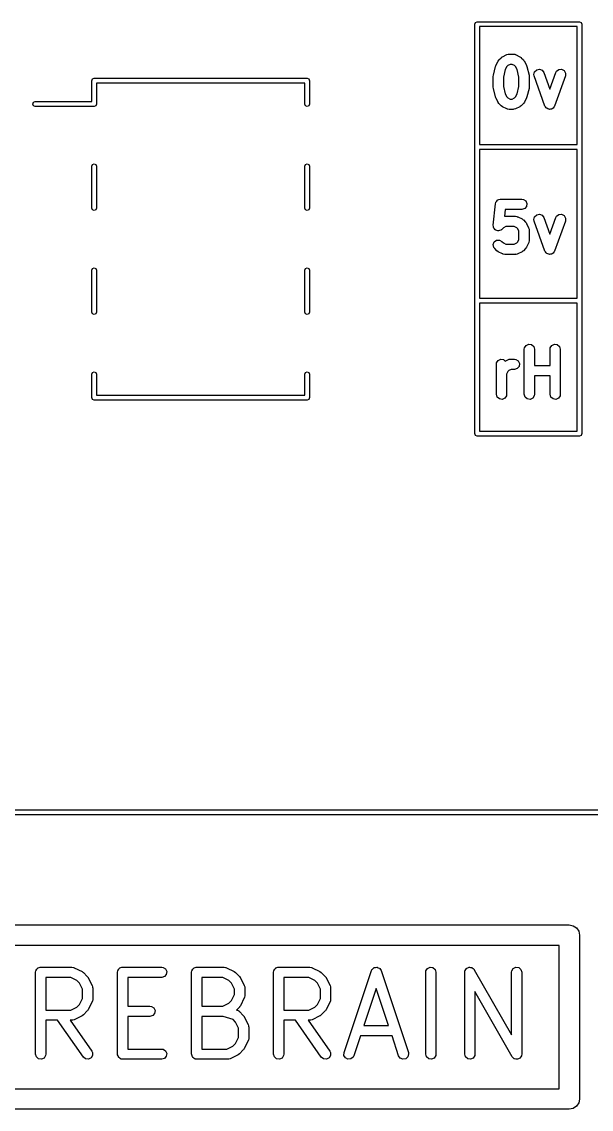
# Model space of a CAD drawing. Extents: x -3.77 to 3.77, y 0.07 to 7.77.
# Drawn here: x -0.172 to 0.375, y 6.722 to 7.768 of the extents above; entities that cross this region are included whole.
import ezdxf

# ---------------------------------------------------------------- set-up
doc = ezdxf.new("R2010")
doc.units = 0
doc.header["$MEASUREMENT"] = 0
doc.layers.add('BLACK', color=7, linetype='CONTINUOUS')

msp = doc.modelspace()

# ---------------------------------------------------------------- linework, layer by layer
at = {"layer": 'BLACK', "linetype": 'CONTINUOUS'}
for p, q in [((0.263386, 7.76575), (0.264078, 7.76742)), ((0.263386, 7.37205), (0.263386, 7.76575)), ((0.264078, 7.76742), (0.265748, 7.76811)), ((0.265748, 7.76811), (0.364173, 7.76811)), ((0.26811, 7.76339), (0.26811, 7.65)), ((0.361811, 7.76339), (0.26811, 7.76339)), ((0.361811, 7.65), (0.361811, 7.76339)), ((0.364173, 7.76811), (0.365844, 7.76742)), ((0.365844, 7.76742), (0.366535, 7.76575)), ((0.366535, 7.76575), (0.366535, 7.37205)), ((0.28375, 7.72601), (0.285812, 7.73014)), ((0.285812, 7.73014), (0.286618, 7.7313)), ((0.286618, 7.7313), (0.286692, 7.73134)), ((0.286692, 7.73134), (0.286734, 7.73142)), ((0.286734, 7.73142), (0.288796, 7.73348)), ((0.288796, 7.73348), (0.289928, 7.73432)), ((0.289928, 7.73432), (0.290012, 7.73434)), ((0.290012, 7.73434), (0.290075, 7.7344)), ((0.290075, 7.7344), (0.2942, 7.73646)), ((0.2942, 7.73646), (0.29554, 7.73691)), ((0.29554, 7.73691), (0.295978, 7.73686)), ((0.295978, 7.73686), (0.2964, 7.73698)), ((0.2964, 7.73698), (0.300525, 7.73698)), ((0.300525, 7.73698), (0.301923, 7.73678)), ((0.301923, 7.73678), (0.302292, 7.73654)), ((0.302292, 7.73654), (0.302726, 7.73646)), ((0.302726, 7.73646), (0.30685, 7.7344)), ((0.30685, 7.7344), (0.30801, 7.7336)), ((0.30801, 7.7336), (0.308054, 7.73352)), ((0.308054, 7.73352), (0.308129, 7.73348)), ((0.308129, 7.73348), (0.310191, 7.73142)), ((0.310191, 7.73142), (0.311036, 7.73029)), ((0.311036, 7.73029), (0.311055, 7.7302)), ((0.311055, 7.7302), (0.311113, 7.73014)), ((0.311113, 7.73014), (0.313176, 7.72601)), ((0.281315, 7.71676), (0.283377, 7.72501)), ((0.283377, 7.72501), (0.283718, 7.72584)), ((0.283718, 7.72584), (0.28375, 7.72601)), ((0.292795, 7.7221), (0.29101, 7.71496)), ((0.294258, 7.72502), (0.292795, 7.7221)), ((0.295191, 7.72596), (0.294258, 7.72502)), ((0.297562, 7.72714), (0.295191, 7.72596)), ((0.299363, 7.72714), (0.297562, 7.72714)), ((0.301734, 7.72596), (0.299363, 7.72714)), ((0.302667, 7.72502), (0.301734, 7.72596)), ((0.304131, 7.7221), (0.302667, 7.72502)), ((0.305915, 7.71496), (0.304131, 7.7221)), ((0.313176, 7.72601), (0.313458, 7.72516)), ((0.313458, 7.72516), (0.313548, 7.72501)), ((0.313548, 7.72501), (0.31561, 7.71676)), ((0.320358, 7.71736), (0.320991, 7.72005)), ((0.320637, 7.71597), (0.320358, 7.71736)), ((0.320991, 7.72005), (0.32298, 7.72198)), ((0.32298, 7.72198), (0.325696, 7.72253)), ((0.325696, 7.72253), (0.328278, 7.72152)), ((0.328278, 7.72152), (0.329906, 7.71928)), ((0.329906, 7.71928), (0.335583, 7.70339)), ((0.335583, 7.70339), (0.34126, 7.71928)), ((0.34126, 7.71928), (0.341921, 7.72053)), ((0.341921, 7.72053), (0.344119, 7.72222)), ((0.344119, 7.72222), (0.34688, 7.72245)), ((0.34688, 7.72245), (0.349329, 7.72115)), ((0.349329, 7.72115), (0.350689, 7.71874)), ((0.350689, 7.71874), (0.350529, 7.71597)), ((-0.104724, 7.71142), (-0.104033, 7.71309)), ((-0.104724, 7.69134), (-0.104724, 7.71142)), ((-0.104033, 7.71309), (-0.102362, 7.71378)), ((-0.102362, 7.71378), (0.102362, 7.71378)), ((0.1, 7.70906), (-0.1, 7.70906)), ((-0.1, 7.70906), (-0.1, 7.68898)), ((0.1, 7.68898), (0.1, 7.70906)), ((0.102362, 7.71378), (0.104033, 7.71309)), ((0.104033, 7.71309), (0.104724, 7.71142)), ((0.104724, 7.71142), (0.104724, 7.68898)), ((0.281168, 7.71556), (0.281321, 7.71662)), ((0.281168, 7.70525), (0.281168, 7.71556)), ((0.281321, 7.71662), (0.281315, 7.71676)), ((0.29101, 7.71496), (0.29101, 7.70586)), ((0.305915, 7.70586), (0.305915, 7.71496)), ((0.31561, 7.71676), (0.315718, 7.7157)), ((0.315718, 7.7157), (0.315757, 7.71556)), ((0.315757, 7.71556), (0.315757, 7.70525)), ((0.330948, 7.6871), (0.320637, 7.71597)), ((0.350529, 7.71597), (0.340218, 7.6871)), ((0.281208, 7.70512), (0.281168, 7.70525)), ((0.281315, 7.70406), (0.281208, 7.70512)), ((0.283377, 7.69581), (0.281315, 7.70406)), ((0.29101, 7.70586), (0.292795, 7.69872)), ((0.292795, 7.69872), (0.294258, 7.69579)), ((0.302667, 7.69579), (0.304131, 7.69872)), ((0.304131, 7.69872), (0.305915, 7.70586)), ((0.31561, 7.70406), (0.313548, 7.69581)), ((0.315757, 7.70525), (0.315605, 7.7042)), ((0.315605, 7.7042), (0.31561, 7.70406)), ((-0.161417, 7.68898), (-0.160725, 7.69065)), ((-0.160725, 7.68731), (-0.161417, 7.68898)), ((-0.160725, 7.69065), (-0.159055, 7.69134)), ((-0.159055, 7.68661), (-0.160725, 7.68731)), ((-0.159055, 7.69134), (-0.104724, 7.69134)), ((-0.102362, 7.68661), (-0.159055, 7.68661)), ((-0.100692, 7.68731), (-0.102362, 7.68661)), ((-0.1, 7.68898), (-0.100692, 7.68731)), ((0.100692, 7.68731), (0.1, 7.68898)), ((0.102362, 7.68661), (0.100692, 7.68731)), ((0.104033, 7.68731), (0.102362, 7.68661)), ((0.104724, 7.68898), (0.104033, 7.68731)), ((0.283467, 7.69566), (0.283377, 7.69581)), ((0.28375, 7.6948), (0.283467, 7.69566)), ((0.285812, 7.69068), (0.28375, 7.6948)), ((0.285871, 7.69062), (0.285812, 7.69068)), ((0.285889, 7.69053), (0.285871, 7.69062)), ((0.286734, 7.6894), (0.285889, 7.69053)), ((0.288796, 7.68734), (0.286734, 7.6894)), ((0.288872, 7.6873), (0.288796, 7.68734)), ((0.288916, 7.68722), (0.288872, 7.6873)), ((0.290075, 7.68642), (0.288916, 7.68722)), ((0.2942, 7.68435), (0.290075, 7.68642)), ((0.294258, 7.69579), (0.295191, 7.69486)), ((0.295191, 7.69486), (0.297562, 7.69368)), ((0.297562, 7.69368), (0.299363, 7.69368)), ((0.299363, 7.69368), (0.301734, 7.69486)), ((0.301734, 7.69486), (0.302667, 7.69579)), ((0.30685, 7.68642), (0.302726, 7.68435)), ((0.306913, 7.68647), (0.30685, 7.68642)), ((0.306998, 7.68649), (0.306913, 7.68647)), ((0.308129, 7.68734), (0.306998, 7.68649)), ((0.310191, 7.6894), (0.308129, 7.68734)), ((0.310233, 7.68948), (0.310191, 7.6894)), ((0.310307, 7.68952), (0.310233, 7.68948)), ((0.311113, 7.69068), (0.310307, 7.68952)), ((0.313176, 7.6948), (0.311113, 7.69068)), ((0.313207, 7.69498), (0.313176, 7.6948)), ((0.313548, 7.69581), (0.313207, 7.69498)), ((0.331603, 7.6862), (0.330948, 7.6871)), ((0.332149, 7.68523), (0.331603, 7.6862)), ((0.339557, 7.68585), (0.338674, 7.68517)), ((0.339751, 7.68622), (0.339557, 7.68585)), ((0.339864, 7.68633), (0.339751, 7.68622)), ((0.339908, 7.68652), (0.339864, 7.68633)), ((0.340218, 7.6871), (0.339908, 7.68652)), ((0.294633, 7.68428), (0.2942, 7.68435)), ((0.295003, 7.68404), (0.294633, 7.68428)), ((0.2964, 7.68383), (0.295003, 7.68404)), ((0.300525, 7.68383), (0.2964, 7.68383)), ((0.300947, 7.68396), (0.300525, 7.68383)), ((0.301385, 7.68391), (0.300947, 7.68396)), ((0.302726, 7.68435), (0.301385, 7.68391)), ((0.332406, 7.68509), (0.332149, 7.68523)), ((0.332577, 7.68486), (0.332406, 7.68509)), ((0.333614, 7.68445), (0.332577, 7.68486)), ((0.334597, 7.68393), (0.333614, 7.68445)), ((0.334887, 7.68396), (0.334597, 7.68393)), ((0.335159, 7.68385), (0.334887, 7.68396)), ((0.33625, 7.68407), (0.335159, 7.68385)), ((0.337358, 7.68417), (0.33625, 7.68407)), ((0.337589, 7.68434), (0.337358, 7.68417)), ((0.337875, 7.6844), (0.337589, 7.68434)), ((0.338674, 7.68517), (0.337875, 7.6844)), ((0.26811, 7.65), (0.361811, 7.65)), ((0.26811, 7.64528), (0.26811, 7.50236)), ((0.361811, 7.64528), (0.26811, 7.64528)), ((0.361811, 7.50236), (0.361811, 7.64528)), ((-0.104724, 7.62913), (-0.104033, 7.6308)), ((-0.104724, 7.58898), (-0.104724, 7.62913)), ((-0.104033, 7.6308), (-0.102362, 7.6315)), ((-0.102362, 7.6315), (-0.100692, 7.6308)), ((-0.100692, 7.6308), (-0.1, 7.62913)), ((-0.1, 7.62913), (-0.1, 7.58898)), ((0.1, 7.62913), (0.100692, 7.6308)), ((0.1, 7.58898), (0.1, 7.62913)), ((0.100692, 7.6308), (0.102362, 7.6315)), ((0.102362, 7.6315), (0.104033, 7.6308)), ((0.104033, 7.6308), (0.104724, 7.62913)), ((0.104724, 7.62913), (0.104724, 7.58898)), ((0.281192, 7.57248), (0.283255, 7.5931)), ((0.283255, 7.5931), (0.283595, 7.59447)), ((0.283595, 7.59447), (0.283662, 7.59456)), ((0.283662, 7.59456), (0.283677, 7.59466)), ((0.283677, 7.59466), (0.28452, 7.59563)), ((0.28452, 7.59563), (0.285322, 7.59664)), ((0.285322, 7.59664), (0.285423, 7.59667)), ((0.285423, 7.59667), (0.285493, 7.59675)), ((0.285493, 7.59675), (0.286727, 7.59712)), ((0.286727, 7.59712), (0.287946, 7.59753)), ((0.287946, 7.59753), (0.288049, 7.5975)), ((0.288049, 7.5975), (0.288151, 7.59753)), ((0.288151, 7.59753), (0.308774, 7.59753)), ((0.308774, 7.59753), (0.310172, 7.59733)), ((0.310172, 7.59733), (0.312499, 7.59583)), ((0.312499, 7.59583), (0.313646, 7.59331)), ((0.313646, 7.59331), (0.313249, 7.59056)), ((-0.104033, 7.58731), (-0.104724, 7.58898)), ((-0.102362, 7.58661), (-0.104033, 7.58731)), ((-0.100692, 7.58731), (-0.102362, 7.58661)), ((-0.1, 7.58898), (-0.100692, 7.58731)), ((0.100692, 7.58731), (0.1, 7.58898)), ((0.102362, 7.58661), (0.100692, 7.58731)), ((0.104033, 7.58731), (0.102362, 7.58661)), ((0.104724, 7.58898), (0.104033, 7.58731)), ((0.292605, 7.58769), (0.291929, 7.58094)), ((0.308774, 7.58769), (0.292605, 7.58769)), ((0.311433, 7.58847), (0.308774, 7.58769)), ((0.313249, 7.59056), (0.311433, 7.58847)), ((0.320991, 7.5806), (0.32298, 7.58253)), ((0.32298, 7.58253), (0.325696, 7.58308)), ((0.325696, 7.58308), (0.328278, 7.58207)), ((0.328278, 7.58207), (0.329906, 7.57983)), ((0.341921, 7.58108), (0.344119, 7.58277)), ((0.344119, 7.58277), (0.34688, 7.583)), ((0.34688, 7.583), (0.349329, 7.5817)), ((0.349329, 7.5817), (0.350689, 7.57929)), ((0.281398, 7.57139), (0.281192, 7.57248)), ((0.281477, 7.57028), (0.281398, 7.57139)), ((0.293438, 7.57119), (0.291067, 7.57001)), ((0.291929, 7.58094), (0.292276, 7.58104)), ((0.292276, 7.58104), (0.302587, 7.58104)), ((0.301425, 7.57119), (0.293438, 7.57119)), ((0.303797, 7.57001), (0.301425, 7.57119)), ((0.302587, 7.58104), (0.303985, 7.58083)), ((0.303985, 7.58083), (0.304355, 7.5806)), ((0.304355, 7.5806), (0.304788, 7.58052)), ((0.304788, 7.58052), (0.308912, 7.57845)), ((0.308912, 7.57845), (0.310072, 7.57765)), ((0.310072, 7.57765), (0.310116, 7.57757)), ((0.310116, 7.57757), (0.310191, 7.57753)), ((0.310191, 7.57753), (0.312254, 7.57547)), ((0.312254, 7.57547), (0.313099, 7.57434)), ((0.313099, 7.57434), (0.313117, 7.57425)), ((0.313117, 7.57425), (0.313176, 7.57419)), ((0.313176, 7.57419), (0.315238, 7.57007)), ((0.320358, 7.57791), (0.320991, 7.5806)), ((0.320637, 7.57652), (0.320358, 7.57791)), ((0.330948, 7.54765), (0.320637, 7.57652)), ((0.329906, 7.57983), (0.335583, 7.56394)), ((0.335583, 7.56394), (0.34126, 7.57983)), ((0.350529, 7.57652), (0.340218, 7.54765)), ((0.34126, 7.57983), (0.341921, 7.58108)), ((0.350689, 7.57929), (0.350529, 7.57652)), ((0.28165, 7.57004), (0.281477, 7.57028)), ((0.281704, 7.56976), (0.28165, 7.57004)), ((0.282468, 7.56895), (0.281704, 7.56976)), ((0.283134, 7.56806), (0.282468, 7.56895)), ((0.283406, 7.56795), (0.283134, 7.56806)), ((0.283606, 7.56774), (0.283406, 7.56795)), ((0.284686, 7.56747), (0.283606, 7.56774)), ((0.285729, 7.56708), (0.284686, 7.56747)), ((0.286013, 7.56714), (0.285729, 7.56708)), ((0.286294, 7.56707), (0.286013, 7.56714)), ((0.287349, 7.56743), (0.286294, 7.56707)), ((0.288437, 7.56767), (0.287349, 7.56743)), ((0.288769, 7.56791), (0.288437, 7.56767)), ((0.288918, 7.56796), (0.288769, 7.56791)), ((0.289038, 7.56811), (0.288918, 7.56796)), ((0.289569, 7.56851), (0.289038, 7.56811)), ((0.291067, 7.57001), (0.289569, 7.56851)), ((0.304729, 7.56908), (0.303797, 7.57001)), ((0.305915, 7.5667), (0.304729, 7.56908)), ((0.305915, 7.55872), (0.305915, 7.5667)), ((0.315238, 7.57007), (0.315682, 7.56873)), ((0.315682, 7.56873), (0.315633, 7.56829)), ((0.315633, 7.56829), (0.315757, 7.56787)), ((0.315757, 7.56787), (0.315757, 7.55756)), ((0.281181, 7.55379), (0.282154, 7.55639)), ((0.281764, 7.55108), (0.281181, 7.55379)), ((0.282609, 7.54995), (0.281764, 7.55108)), ((0.282154, 7.55639), (0.284374, 7.55804)), ((0.284672, 7.54789), (0.282609, 7.54995)), ((0.284374, 7.55804), (0.287138, 7.55824)), ((0.287138, 7.55824), (0.289569, 7.55691)), ((0.289569, 7.55691), (0.291067, 7.55541)), ((0.291067, 7.55541), (0.293438, 7.55423)), ((0.293438, 7.55423), (0.301425, 7.55423)), ((0.301425, 7.55423), (0.303797, 7.55541)), ((0.303797, 7.55541), (0.304729, 7.55635)), ((0.304729, 7.55635), (0.305915, 7.55872)), ((0.312254, 7.54995), (0.310191, 7.54789)), ((0.312295, 7.55003), (0.312254, 7.54995)), ((0.312369, 7.55007), (0.312295, 7.55003)), ((0.313176, 7.55123), (0.312369, 7.55007)), ((0.315238, 7.55535), (0.313176, 7.55123)), ((0.315316, 7.55579), (0.315238, 7.55535)), ((0.315555, 7.55616), (0.315316, 7.55579)), ((0.315757, 7.55756), (0.315555, 7.55616)), ((0.284747, 7.54785), (0.284672, 7.54789)), ((0.284791, 7.54777), (0.284747, 7.54785)), ((0.285951, 7.54697), (0.284791, 7.54777)), ((0.290075, 7.5449), (0.285951, 7.54697)), ((0.290508, 7.54483), (0.290075, 7.5449)), ((0.290878, 7.54459), (0.290508, 7.54483)), ((0.292276, 7.54439), (0.290878, 7.54459)), ((0.302587, 7.54439), (0.292276, 7.54439)), ((0.30301, 7.54451), (0.302587, 7.54439)), ((0.303447, 7.54446), (0.30301, 7.54451)), ((0.304788, 7.5449), (0.303447, 7.54446)), ((0.308912, 7.54697), (0.304788, 7.5449)), ((0.308976, 7.54703), (0.308912, 7.54697)), ((0.30906, 7.54704), (0.308976, 7.54703)), ((0.310191, 7.54789), (0.30906, 7.54704)), ((0.331603, 7.54675), (0.330948, 7.54765)), ((0.332149, 7.54578), (0.331603, 7.54675)), ((0.332406, 7.54565), (0.332149, 7.54578)), ((0.332577, 7.54541), (0.332406, 7.54565)), ((0.333614, 7.54501), (0.332577, 7.54541)), ((0.334597, 7.54448), (0.333614, 7.54501)), ((0.334887, 7.54451), (0.334597, 7.54448)), ((0.335159, 7.5444), (0.334887, 7.54451)), ((0.33625, 7.54462), (0.335159, 7.5444)), ((0.337358, 7.54472), (0.33625, 7.54462)), ((0.337589, 7.54489), (0.337358, 7.54472)), ((0.337875, 7.54495), (0.337589, 7.54489)), ((0.338674, 7.54573), (0.337875, 7.54495)), ((0.339557, 7.5464), (0.338674, 7.54573)), ((0.339751, 7.54677), (0.339557, 7.5464)), ((0.339864, 7.54688), (0.339751, 7.54677)), ((0.339908, 7.54707), (0.339864, 7.54688)), ((0.340218, 7.54765), (0.339908, 7.54707)), ((-0.104724, 7.52913), (-0.104033, 7.5308)), ((-0.104724, 7.48898), (-0.104724, 7.52913)), ((-0.104033, 7.5308), (-0.102362, 7.5315)), ((-0.102362, 7.5315), (-0.100692, 7.5308)), ((-0.100692, 7.5308), (-0.1, 7.52913)), ((-0.1, 7.52913), (-0.1, 7.48898)), ((0.1, 7.52913), (0.100692, 7.5308)), ((0.1, 7.48898), (0.1, 7.52913)), ((0.100692, 7.5308), (0.102362, 7.5315)), ((0.102362, 7.5315), (0.104033, 7.5308)), ((0.104033, 7.5308), (0.104724, 7.52913)), ((0.104724, 7.52913), (0.104724, 7.48898)), ((0.26811, 7.50236), (0.361811, 7.50236)), ((0.26811, 7.49764), (0.26811, 7.37441)), ((0.361811, 7.49764), (0.26811, 7.49764)), ((0.361811, 7.37441), (0.361811, 7.49764)), ((-0.104033, 7.48731), (-0.104724, 7.48898)), ((-0.102362, 7.48661), (-0.104033, 7.48731)), ((-0.100692, 7.48731), (-0.102362, 7.48661)), ((-0.1, 7.48898), (-0.100692, 7.48731)), ((0.100692, 7.48731), (0.1, 7.48898)), ((0.102362, 7.48661), (0.100692, 7.48731)), ((0.104033, 7.48731), (0.102362, 7.48661)), ((0.104724, 7.48898), (0.104033, 7.48731)), ((0.311273, 7.45456), (0.312776, 7.45689)), ((0.312776, 7.45689), (0.315298, 7.45804)), ((0.315298, 7.45804), (0.31804, 7.45764)), ((0.31804, 7.45764), (0.320133, 7.45582)), ((0.320133, 7.45582), (0.320913, 7.45316)), ((0.33602, 7.45456), (0.337523, 7.45689)), ((0.337523, 7.45689), (0.340045, 7.45804)), ((0.340045, 7.45804), (0.342787, 7.45764)), ((0.342787, 7.45764), (0.34488, 7.45582)), ((0.34488, 7.45582), (0.34566, 7.45316)), ((0.31107, 7.45316), (0.311273, 7.45456)), ((0.31107, 7.40986), (0.31107, 7.45316)), ((0.320913, 7.45316), (0.320913, 7.43746)), ((0.335817, 7.45316), (0.33602, 7.45456)), ((0.335817, 7.43746), (0.335817, 7.45316)), ((0.34566, 7.45316), (0.34566, 7.40986)), ((0.284261, 7.43873), (0.284464, 7.44013)), ((0.284261, 7.40986), (0.284261, 7.43873)), ((0.284464, 7.44013), (0.285967, 7.44245)), ((0.285967, 7.44245), (0.288489, 7.4436)), ((0.288489, 7.4436), (0.291231, 7.4432)), ((0.291231, 7.4432), (0.292747, 7.44189)), ((0.292747, 7.44189), (0.295231, 7.44313)), ((0.295231, 7.44313), (0.296571, 7.44357)), ((0.296571, 7.44357), (0.297009, 7.44353)), ((0.297009, 7.44353), (0.297432, 7.44365)), ((0.297432, 7.44365), (0.301556, 7.44365)), ((0.301556, 7.44365), (0.302954, 7.44345)), ((0.302954, 7.44345), (0.305281, 7.44194)), ((0.306031, 7.43668), (0.304215, 7.43459)), ((0.305281, 7.44194), (0.306428, 7.43942)), ((0.306428, 7.43942), (0.306031, 7.43668)), ((0.320913, 7.43746), (0.335817, 7.43746)), ((-0.104724, 7.42913), (-0.104033, 7.4308)), ((-0.104724, 7.40669), (-0.104724, 7.42913)), ((-0.104033, 7.4308), (-0.102362, 7.4315)), ((-0.102362, 7.4315), (-0.100692, 7.4308)), ((-0.100692, 7.4308), (-0.1, 7.42913)), ((-0.1, 7.42913), (-0.1, 7.40906)), ((0.1, 7.42913), (0.100692, 7.4308)), ((0.1, 7.40906), (0.1, 7.42913)), ((0.100692, 7.4308), (0.102362, 7.4315)), ((0.102362, 7.4315), (0.104033, 7.4308)), ((0.104033, 7.4308), (0.104724, 7.42913)), ((0.104724, 7.42913), (0.104724, 7.40669)), ((0.295289, 7.43169), (0.294104, 7.42932)), ((0.294104, 7.42932), (0.294104, 7.40986)), ((0.296222, 7.43262), (0.295289, 7.43169)), ((0.298593, 7.43381), (0.296222, 7.43262)), ((0.301556, 7.43381), (0.298593, 7.43381)), ((0.304215, 7.43459), (0.301556, 7.43381)), ((0.335817, 7.42762), (0.320913, 7.42762)), ((0.320913, 7.42762), (0.320913, 7.40986)), ((0.335817, 7.40986), (0.335817, 7.42762)), ((-0.104033, 7.40502), (-0.104724, 7.40669)), ((-0.102362, 7.40433), (-0.104033, 7.40502)), ((0.102362, 7.40433), (-0.102362, 7.40433)), ((-0.1, 7.40906), (0.1, 7.40906)), ((0.104033, 7.40502), (0.102362, 7.40433)), ((0.104724, 7.40669), (0.104033, 7.40502)), ((0.285041, 7.4072), (0.284261, 7.40986)), ((0.287134, 7.40538), (0.285041, 7.4072)), ((0.289876, 7.40499), (0.287134, 7.40538)), ((0.292398, 7.40613), (0.289876, 7.40499)), ((0.293901, 7.40846), (0.292398, 7.40613)), ((0.294104, 7.40986), (0.293901, 7.40846)), ((0.31185, 7.4072), (0.31107, 7.40986)), ((0.313943, 7.40538), (0.31185, 7.4072)), ((0.316685, 7.40499), (0.313943, 7.40538)), ((0.319207, 7.40613), (0.316685, 7.40499)), ((0.32071, 7.40846), (0.319207, 7.40613)), ((0.320913, 7.40986), (0.32071, 7.40846)), ((0.336597, 7.4072), (0.335817, 7.40986)), ((0.33869, 7.40538), (0.336597, 7.4072)), ((0.341432, 7.40499), (0.33869, 7.40538)), ((0.343954, 7.40613), (0.341432, 7.40499)), ((0.345457, 7.40846), (0.343954, 7.40613)), ((0.34566, 7.40986), (0.345457, 7.40846)), ((0.264078, 7.37038), (0.263386, 7.37205)), ((0.26811, 7.37441), (0.361811, 7.37441)), ((0.366535, 7.37205), (0.365844, 7.37038)), ((0.265748, 7.36969), (0.264078, 7.37038)), ((0.364173, 7.36969), (0.265748, 7.36969)), ((0.365844, 7.37038), (0.364173, 7.36969)), ((-0.846457, 7.01024), (0.846457, 7.01024)), ((0.846457, 7.00551), (-0.846457, 7.00551)), ((-0.354331, 6.89961), (0.354331, 6.89961)), ((0.354331, 6.89961), (0.358097, 6.89886)), ((0.358097, 6.89886), (0.36129, 6.89672)), ((0.36129, 6.89672), (0.363424, 6.89353)), ((0.363424, 6.89353), (0.364173, 6.88976)), ((0.364173, 6.88976), (0.364173, 6.73228)), ((0.344488, 6.87992), (-0.344488, 6.87992)), ((0.344488, 6.74213), (0.344488, 6.87992)), ((-0.158652, 6.85414), (-0.158449, 6.85554)), ((-0.158652, 6.7754), (-0.158652, 6.85414)), ((-0.158449, 6.85554), (-0.158256, 6.85584)), ((-0.158256, 6.85584), (-0.158205, 6.85619)), ((-0.158205, 6.85619), (-0.157516, 6.85699)), ((-0.157516, 6.85699), (-0.156946, 6.85787)), ((-0.156946, 6.85787), (-0.156623, 6.85802)), ((-0.156623, 6.85802), (-0.156389, 6.85828)), ((-0.156389, 6.85828), (-0.155381, 6.85858)), ((-0.155381, 6.85858), (-0.154424, 6.85902)), ((-0.154424, 6.85902), (-0.154072, 6.85896)), ((-0.154072, 6.85896), (-0.153731, 6.85906)), ((-0.153731, 6.85906), (-0.123735, 6.85906)), ((-0.14881, 6.84922), (-0.14881, 6.81782)), ((-0.124896, 6.84922), (-0.14881, 6.84922)), ((-0.119151, 6.84635), (-0.124896, 6.84922)), ((-0.123735, 6.85906), (-0.122337, 6.85886)), ((-0.122337, 6.85886), (-0.121967, 6.85862)), ((-0.121967, 6.85862), (-0.121534, 6.85854)), ((-0.121534, 6.85854), (-0.114035, 6.8548)), ((-0.114035, 6.8548), (-0.112875, 6.85399)), ((-0.112875, 6.85399), (-0.112831, 6.85391)), ((-0.112831, 6.85391), (-0.112756, 6.85387)), ((-0.112756, 6.85387), (-0.109006, 6.85012)), ((-0.109006, 6.85012), (-0.108161, 6.84899)), ((-0.079912, 6.85414), (-0.079709, 6.85554)), ((-0.079912, 6.7754), (-0.079912, 6.85414)), ((-0.079709, 6.85554), (-0.079516, 6.85584)), ((-0.079516, 6.85584), (-0.079465, 6.85619)), ((-0.079465, 6.85619), (-0.078776, 6.85699)), ((-0.078776, 6.85699), (-0.078206, 6.85787)), ((-0.078206, 6.85787), (-0.077882, 6.85802)), ((-0.077882, 6.85802), (-0.077649, 6.85828)), ((-0.077649, 6.85828), (-0.076641, 6.85858)), ((-0.076641, 6.85858), (-0.075684, 6.85902)), ((-0.075684, 6.85902), (-0.075332, 6.85896)), ((-0.075332, 6.85896), (-0.074991, 6.85906)), ((-0.074991, 6.85906), (-0.037495, 6.85906)), ((-0.037495, 6.84922), (-0.070069, 6.84922)), ((-0.070069, 6.84922), (-0.070069, 6.82157)), ((-0.037495, 6.85906), (-0.036098, 6.85886)), ((-0.034837, 6.85), (-0.037495, 6.84922)), ((-0.036098, 6.85886), (-0.03377, 6.85736)), ((-0.033021, 6.85209), (-0.034837, 6.85)), ((-0.03377, 6.85736), (-0.032623, 6.85484)), ((-0.032623, 6.85484), (-0.033021, 6.85209)), ((-0.008671, 6.85414), (-0.008468, 6.85554)), ((-0.008671, 6.7754), (-0.008671, 6.85414)), ((-0.008468, 6.85554), (-0.008275, 6.85584)), ((-0.008275, 6.85584), (-0.008224, 6.85619)), ((-0.008224, 6.85619), (-0.007535, 6.85699)), ((-0.007535, 6.85699), (-0.006965, 6.85787)), ((-0.006965, 6.85787), (-0.006641, 6.85802)), ((-0.006641, 6.85802), (-0.006408, 6.85828)), ((-0.006408, 6.85828), (-0.0054, 6.85858)), ((-0.0054, 6.85858), (-0.004443, 6.85902)), ((-0.004443, 6.85902), (-0.004091, 6.85896)), ((-0.004091, 6.85896), (-0.00375, 6.85906)), ((-0.00375, 6.85906), (0.022497, 6.85906)), ((0.001172, 6.84922), (0.001172, 6.82157)), ((0.021335, 6.84922), (0.001172, 6.84922)), ((0.027081, 6.84635), (0.021335, 6.84922)), ((0.022497, 6.85906), (0.023895, 6.85886)), ((0.023895, 6.85886), (0.024265, 6.85862)), ((0.024265, 6.85862), (0.024698, 6.85854)), ((0.024698, 6.85854), (0.032197, 6.8548)), ((0.032197, 6.8548), (0.033357, 6.85399)), ((0.033357, 6.85399), (0.0334, 6.85391)), ((0.0334, 6.85391), (0.033476, 6.85387)), ((0.033476, 6.85387), (0.037226, 6.85012)), ((0.037226, 6.85012), (0.038071, 6.84899)), ((0.070069, 6.85414), (0.070272, 6.85554)), ((0.070069, 6.7754), (0.070069, 6.85414)), ((0.070272, 6.85554), (0.070465, 6.85584)), ((0.070465, 6.85584), (0.070516, 6.85619)), ((0.070516, 6.85619), (0.071205, 6.85699)), ((0.071205, 6.85699), (0.071775, 6.85787)), ((0.071775, 6.85787), (0.072099, 6.85802)), ((0.072099, 6.85802), (0.072332, 6.85828)), ((0.072332, 6.85828), (0.07334, 6.85858)), ((0.07334, 6.85858), (0.074297, 6.85902)), ((0.074297, 6.85902), (0.074649, 6.85896)), ((0.074649, 6.85896), (0.074991, 6.85906)), ((0.074991, 6.85906), (0.104987, 6.85906)), ((0.079912, 6.84922), (0.079912, 6.81782)), ((0.103825, 6.84922), (0.079912, 6.84922)), ((0.109571, 6.84635), (0.103825, 6.84922)), ((0.104987, 6.85906), (0.106385, 6.85886)), ((0.106385, 6.85886), (0.106754, 6.85862)), ((0.106754, 6.85862), (0.107188, 6.85854)), ((0.107188, 6.85854), (0.114687, 6.8548)), ((0.114687, 6.8548), (0.115846, 6.85399)), ((0.115846, 6.85399), (0.11589, 6.85391)), ((0.11589, 6.85391), (0.115966, 6.85387)), ((0.115966, 6.85387), (0.119715, 6.85012)), ((0.119715, 6.85012), (0.12056, 6.84899)), ((0.137813, 6.77696), (0.16406, 6.8557)), ((0.16406, 6.8557), (0.164455, 6.85649)), ((0.164455, 6.85649), (0.1645, 6.85666)), ((0.1645, 6.85666), (0.164581, 6.85674)), ((0.164581, 6.85674), (0.164694, 6.85696)), ((0.164694, 6.85696), (0.165641, 6.85772)), ((0.165641, 6.85772), (0.16653, 6.85855)), ((0.16653, 6.85855), (0.166712, 6.85858)), ((0.166712, 6.85858), (0.166856, 6.85869)), ((0.166856, 6.85869), (0.168063, 6.85882)), ((0.168063, 6.85882), (0.169257, 6.85904)), ((0.169257, 6.85904), (0.169428, 6.85897)), ((0.169428, 6.85897), (0.169612, 6.85898)), ((0.169612, 6.85898), (0.170696, 6.85844)), ((0.170696, 6.85844), (0.171817, 6.85798)), ((0.171817, 6.85798), (0.171922, 6.85782)), ((0.171922, 6.85782), (0.172087, 6.85774)), ((0.172087, 6.85774), (0.172706, 6.8567)), ((0.172706, 6.8567), (0.173398, 6.8557)), ((0.173398, 6.8557), (0.199644, 6.77696)), ((0.216301, 6.85414), (0.216504, 6.85554)), ((0.216301, 6.7754), (0.216301, 6.85414)), ((0.216504, 6.85554), (0.218007, 6.85787)), ((0.218007, 6.85787), (0.220529, 6.85902)), ((0.220529, 6.85902), (0.223271, 6.85862)), ((0.223271, 6.85862), (0.225364, 6.8568)), ((0.225364, 6.8568), (0.226144, 6.85414)), ((0.226144, 6.85414), (0.226144, 6.7754)), ((0.253796, 6.85414), (0.253999, 6.85554)), ((0.253796, 6.7754), (0.253796, 6.85414)), ((0.253999, 6.85554), (0.25407, 6.85565)), ((0.25407, 6.85565), (0.254077, 6.85578)), ((0.254077, 6.85578), (0.254817, 6.85681)), ((0.254817, 6.85681), (0.255502, 6.85787)), ((0.255502, 6.85787), (0.255621, 6.85792)), ((0.255621, 6.85792), (0.255698, 6.85803)), ((0.255698, 6.85803), (0.256874, 6.85849)), ((0.256874, 6.85849), (0.258024, 6.85902)), ((0.258024, 6.85902), (0.258154, 6.859)), ((0.258154, 6.859), (0.258276, 6.85904)), ((0.258276, 6.85904), (0.259516, 6.8588)), ((0.259516, 6.8588), (0.260766, 6.85862)), ((0.260766, 6.85862), (0.260865, 6.85853)), ((0.260865, 6.85853), (0.260994, 6.85851)), ((0.260994, 6.85851), (0.261904, 6.85763)), ((0.261904, 6.85763), (0.262859, 6.8568)), ((0.262859, 6.8568), (0.262896, 6.85668)), ((0.262896, 6.85668), (0.26299, 6.85658)), ((0.26299, 6.85658), (0.298791, 6.79393)), ((0.298791, 6.85414), (0.298993, 6.85554)), ((0.298791, 6.79393), (0.298791, 6.85414)), ((0.298993, 6.85554), (0.300496, 6.85787)), ((0.300496, 6.85787), (0.303019, 6.85902)), ((0.303019, 6.85902), (0.305761, 6.85862)), ((0.305761, 6.85862), (0.307853, 6.8568)), ((0.307853, 6.8568), (0.308633, 6.85414)), ((0.308633, 6.85414), (0.308633, 6.7754)), ((-0.116531, 6.84373), (-0.119151, 6.84635)), ((-0.113658, 6.83798), (-0.116531, 6.84373)), ((-0.108161, 6.84899), (-0.108143, 6.84891)), ((-0.108143, 6.84891), (-0.108084, 6.84885)), ((-0.108084, 6.84885), (-0.104335, 6.84135)), ((-0.104335, 6.84135), (-0.103891, 6.84001)), ((-0.103891, 6.84001), (-0.103939, 6.83957)), ((-0.103939, 6.83957), (-0.103815, 6.83915)), ((-0.103815, 6.83915), (-0.103815, 6.8279)), ((0.029701, 6.84373), (0.027081, 6.84635)), ((0.032574, 6.83798), (0.029701, 6.84373)), ((0.038071, 6.84899), (0.038089, 6.84891)), ((0.038089, 6.84891), (0.038147, 6.84885)), ((0.038147, 6.84885), (0.041897, 6.84135)), ((0.041897, 6.84135), (0.042341, 6.84001)), ((0.042341, 6.84001), (0.042293, 6.83957)), ((0.042293, 6.83957), (0.042417, 6.83915)), ((0.042417, 6.83915), (0.042417, 6.83165)), ((0.112191, 6.84373), (0.109571, 6.84635)), ((0.115064, 6.83798), (0.112191, 6.84373)), ((0.12056, 6.84899), (0.120578, 6.84891)), ((0.120578, 6.84891), (0.120637, 6.84885)), ((0.120637, 6.84885), (0.124387, 6.84135)), ((0.124387, 6.84135), (0.124831, 6.84001)), ((0.124831, 6.84001), (0.124782, 6.83957)), ((0.124782, 6.83957), (0.124906, 6.83915)), ((0.124906, 6.83915), (0.124906, 6.8279)), ((-0.116531, 6.82331), (-0.113658, 6.82906)), ((-0.113658, 6.82906), (-0.113658, 6.83798)), ((0.029701, 6.82706), (0.032574, 6.83281)), ((0.032574, 6.83281), (0.032574, 6.83798)), ((0.041897, 6.82945), (0.038147, 6.82195)), ((0.041975, 6.82988), (0.041897, 6.82945)), ((0.042214, 6.83025), (0.041975, 6.82988)), ((0.042417, 6.83165), (0.042214, 6.83025)), ((0.112191, 6.82331), (0.115064, 6.82906)), ((0.115064, 6.82906), (0.115064, 6.83798)), ((0.168729, 6.83858), (0.156809, 6.80282)), ((0.180649, 6.80282), (0.168729, 6.83858)), ((0.299439, 6.77296), (0.263639, 6.83561)), ((0.263639, 6.83561), (0.263639, 6.7754)), ((-0.14881, 6.81782), (-0.124896, 6.81782)), ((-0.124896, 6.81782), (-0.119151, 6.82069)), ((-0.119151, 6.82069), (-0.116531, 6.82331)), ((-0.108084, 6.8182), (-0.108891, 6.81704)), ((-0.104335, 6.8257), (-0.108084, 6.8182)), ((-0.104257, 6.82613), (-0.104335, 6.8257)), ((-0.104018, 6.8265), (-0.104257, 6.82613)), ((-0.103815, 6.8279), (-0.104018, 6.8265)), ((-0.070069, 6.82157), (-0.048744, 6.82157)), ((-0.048744, 6.82157), (-0.047346, 6.82137)), ((-0.047346, 6.82137), (-0.045019, 6.81986)), ((-0.045019, 6.81986), (-0.043872, 6.81734)), ((0.001172, 6.82157), (0.021335, 6.82157)), ((0.021335, 6.82157), (0.027081, 6.82444)), ((0.027081, 6.82444), (0.029701, 6.82706)), ((0.037226, 6.82067), (0.03442, 6.81786)), ((0.03442, 6.81786), (0.035302, 6.81757)), ((0.037267, 6.82074), (0.037226, 6.82067)), ((0.037341, 6.82079), (0.037267, 6.82074)), ((0.038147, 6.82195), (0.037341, 6.82079)), ((0.079912, 6.81782), (0.103825, 6.81782)), ((0.103825, 6.81782), (0.109571, 6.82069)), ((0.109571, 6.82069), (0.112191, 6.82331)), ((0.120637, 6.8182), (0.119831, 6.81704)), ((0.124387, 6.8257), (0.120637, 6.8182)), ((0.124465, 6.82613), (0.124387, 6.8257)), ((0.124704, 6.8265), (0.124465, 6.82613)), ((0.124906, 6.8279), (0.124704, 6.8265)), ((-0.137545, 6.80798), (-0.14881, 6.80798)), ((-0.14881, 6.80798), (-0.14881, 6.7754)), ((-0.112768, 6.77258), (-0.137545, 6.80798)), ((-0.123735, 6.80798), (-0.125531, 6.80798)), ((-0.125531, 6.80798), (-0.104705, 6.77823)), ((-0.123312, 6.8081), (-0.123735, 6.80798)), ((-0.122875, 6.80805), (-0.123312, 6.8081)), ((-0.121534, 6.8085), (-0.122875, 6.80805)), ((-0.114035, 6.81225), (-0.121534, 6.8085)), ((-0.113971, 6.8123), (-0.114035, 6.81225)), ((-0.113887, 6.81232), (-0.113971, 6.8123)), ((-0.112756, 6.81317), (-0.113887, 6.81232)), ((-0.109006, 6.81692), (-0.112756, 6.81317)), ((-0.108965, 6.81699), (-0.109006, 6.81692)), ((-0.108891, 6.81704), (-0.108965, 6.81699)), ((-0.048744, 6.81173), (-0.070069, 6.81173)), ((-0.070069, 6.81173), (-0.070069, 6.78032)), ((-0.046085, 6.81251), (-0.048744, 6.81173)), ((-0.044269, 6.8146), (-0.046085, 6.81251)), ((-0.043872, 6.81734), (-0.044269, 6.8146)), ((0.001172, 6.81173), (0.001172, 6.78032)), ((0.021699, 6.81173), (0.001172, 6.81173)), ((0.031087, 6.8086), (0.021699, 6.81173)), ((0.033451, 6.80623), (0.031087, 6.8086)), ((0.035302, 6.81757), (0.036564, 6.81693)), ((0.036564, 6.81693), (0.036839, 6.81659)), ((0.036839, 6.81659), (0.037226, 6.81638)), ((0.037226, 6.81638), (0.040975, 6.81263)), ((0.040975, 6.81263), (0.04182, 6.8115)), ((0.04182, 6.8115), (0.041838, 6.81141)), ((0.041838, 6.81141), (0.041897, 6.81135)), ((0.041897, 6.81135), (0.045646, 6.80385)), ((0.091176, 6.80798), (0.079912, 6.80798)), ((0.079912, 6.80798), (0.079912, 6.7754)), ((0.115953, 6.77258), (0.091176, 6.80798)), ((0.104987, 6.80798), (0.10319, 6.80798)), ((0.10319, 6.80798), (0.124017, 6.77823)), ((0.105409, 6.8081), (0.104987, 6.80798)), ((0.105847, 6.80805), (0.105409, 6.8081)), ((0.107188, 6.8085), (0.105847, 6.80805)), ((0.114687, 6.81225), (0.107188, 6.8085)), ((0.11475, 6.8123), (0.114687, 6.81225)), ((0.114834, 6.81232), (0.11475, 6.8123)), ((0.115966, 6.81317), (0.114834, 6.81232)), ((0.119715, 6.81692), (0.115966, 6.81317)), ((0.119757, 6.81699), (0.119715, 6.81692)), ((0.119831, 6.81704), (0.119757, 6.81699)), ((0.036324, 6.80049), (0.033451, 6.80623)), ((0.036324, 6.79156), (0.036324, 6.80049)), ((0.045646, 6.80385), (0.04609, 6.80251)), ((0.04609, 6.80251), (0.046042, 6.80207)), ((0.046042, 6.80207), (0.046166, 6.80165)), ((0.046166, 6.80165), (0.046166, 6.7904)), ((0.156809, 6.80282), (0.180649, 6.80282)), ((0.033451, 6.78582), (0.036324, 6.79156)), ((0.045646, 6.7882), (0.041897, 6.7807)), ((0.045725, 6.78863), (0.045646, 6.7882)), ((0.045963, 6.789), (0.045725, 6.78863)), ((0.046166, 6.7904), (0.045963, 6.789)), ((0.153528, 6.79298), (0.147151, 6.77385)), ((0.18393, 6.79298), (0.153528, 6.79298)), ((0.190307, 6.77385), (0.18393, 6.79298)), ((-0.104705, 6.77823), (-0.104069, 6.77696)), ((-0.104069, 6.77696), (-0.103966, 6.7742)), ((-0.070069, 6.78032), (-0.037495, 6.78032)), ((-0.037495, 6.78032), (-0.036098, 6.78012)), ((-0.036098, 6.78012), (-0.03377, 6.77862)), ((-0.03377, 6.77862), (-0.032623, 6.7761)), ((-0.032623, 6.7761), (-0.033021, 6.77335)), ((0.001172, 6.78032), (0.025085, 6.78032)), ((0.025085, 6.78032), (0.030831, 6.7832)), ((0.030831, 6.7832), (0.033451, 6.78582)), ((0.040975, 6.77942), (0.037226, 6.77567)), ((0.041016, 6.7795), (0.040975, 6.77942)), ((0.041091, 6.77954), (0.041016, 6.7795)), ((0.041897, 6.7807), (0.041091, 6.77954)), ((0.124017, 6.77823), (0.124652, 6.77696)), ((0.124652, 6.77696), (0.124756, 6.7742)), ((0.137713, 6.77419), (0.137813, 6.77696)), ((0.199644, 6.77696), (0.199894, 6.77557)), ((-0.157872, 6.77274), (-0.158652, 6.7754)), ((-0.155779, 6.77093), (-0.157872, 6.77274)), ((-0.153037, 6.77053), (-0.155779, 6.77093)), ((-0.150515, 6.77168), (-0.153037, 6.77053)), ((-0.149012, 6.77401), (-0.150515, 6.77168)), ((-0.14881, 6.7754), (-0.149012, 6.77401)), ((-0.110604, 6.77085), (-0.112768, 6.77258)), ((-0.107849, 6.77056), (-0.110604, 6.77085)), ((-0.105374, 6.77181), (-0.107849, 6.77056)), ((-0.103966, 6.7742), (-0.105374, 6.77181)), ((-0.079812, 6.77506), (-0.079912, 6.7754)), ((-0.079863, 6.77471), (-0.079812, 6.77506)), ((-0.079428, 6.77375), (-0.079863, 6.77471)), ((-0.079132, 6.77274), (-0.079428, 6.77375)), ((-0.078863, 6.77251), (-0.079132, 6.77274)), ((-0.078716, 6.77219), (-0.078863, 6.77251)), ((-0.077833, 6.77162), (-0.078716, 6.77219)), ((-0.077039, 6.77093), (-0.077833, 6.77162)), ((-0.076687, 6.77088), (-0.077039, 6.77093)), ((-0.076388, 6.77068), (-0.076687, 6.77088)), ((-0.074991, 6.77048), (-0.076388, 6.77068)), ((-0.037495, 6.77048), (-0.074991, 6.77048)), ((-0.034837, 6.77126), (-0.037495, 6.77048)), ((-0.033021, 6.77335), (-0.034837, 6.77126)), ((-0.008571, 6.77506), (-0.008671, 6.7754)), ((-0.008622, 6.77471), (-0.008571, 6.77506)), ((-0.008187, 6.77375), (-0.008622, 6.77471)), ((-0.007891, 6.77274), (-0.008187, 6.77375)), ((-0.007622, 6.77251), (-0.007891, 6.77274)), ((-0.007475, 6.77219), (-0.007622, 6.77251)), ((-0.006592, 6.77162), (-0.007475, 6.77219)), ((-0.005798, 6.77093), (-0.006592, 6.77162)), ((-0.005446, 6.77088), (-0.005798, 6.77093)), ((-0.005147, 6.77068), (-0.005446, 6.77088)), ((-0.00375, 6.77048), (-0.005147, 6.77068)), ((0.026247, 6.77048), (-0.00375, 6.77048)), ((0.026669, 6.77061), (0.026247, 6.77048)), ((0.027107, 6.77056), (0.026669, 6.77061)), ((0.028448, 6.771), (0.027107, 6.77056)), ((0.035947, 6.77475), (0.028448, 6.771)), ((0.03601, 6.77481), (0.035947, 6.77475)), ((0.036094, 6.77483), (0.03601, 6.77481)), ((0.037226, 6.77567), (0.036094, 6.77483)), ((0.070849, 6.77274), (0.070069, 6.7754)), ((0.072942, 6.77093), (0.070849, 6.77274)), ((0.075684, 6.77053), (0.072942, 6.77093)), ((0.078206, 6.77168), (0.075684, 6.77053)), ((0.079709, 6.77401), (0.078206, 6.77168)), ((0.079912, 6.7754), (0.079709, 6.77401)), ((0.118117, 6.77085), (0.115953, 6.77258)), ((0.120873, 6.77056), (0.118117, 6.77085)), ((0.123347, 6.77181), (0.120873, 6.77056)), ((0.124756, 6.7742), (0.123347, 6.77181)), ((0.139124, 6.77181), (0.137713, 6.77419)), ((0.141599, 6.77056), (0.139124, 6.77181)), ((0.144355, 6.77085), (0.141599, 6.77056)), ((0.146517, 6.77258), (0.144355, 6.77085)), ((0.147151, 6.77385), (0.146517, 6.77258)), ((0.191888, 6.77157), (0.190307, 6.77385)), ((0.194447, 6.77051), (0.191888, 6.77157)), ((0.197174, 6.771), (0.194447, 6.77051)), ((0.199204, 6.77289), (0.197174, 6.771)), ((0.199894, 6.77557), (0.199204, 6.77289)), ((0.217081, 6.77274), (0.216301, 6.7754)), ((0.219174, 6.77093), (0.217081, 6.77274)), ((0.221916, 6.77053), (0.219174, 6.77093)), ((0.224438, 6.77168), (0.221916, 6.77053)), ((0.225941, 6.77401), (0.224438, 6.77168)), ((0.226144, 6.7754), (0.225941, 6.77401)), ((0.254576, 6.77274), (0.253796, 6.7754)), ((0.256669, 6.77093), (0.254576, 6.77274)), ((0.259411, 6.77053), (0.256669, 6.77093)), ((0.261933, 6.77168), (0.259411, 6.77053)), ((0.263436, 6.77401), (0.261933, 6.77168)), ((0.263639, 6.7754), (0.263436, 6.77401)), ((0.299534, 6.77287), (0.299439, 6.77296)), ((0.299571, 6.77274), (0.299534, 6.77287)), ((0.300525, 6.77192), (0.299571, 6.77274)), ((0.301435, 6.77104), (0.300525, 6.77192)), ((0.301564, 6.77101), (0.301435, 6.77104)), ((0.301663, 6.77093), (0.301564, 6.77101)), ((0.302914, 6.77075), (0.301663, 6.77093)), ((0.304153, 6.7705), (0.302914, 6.77075)), ((0.304276, 6.77055), (0.304153, 6.7705)), ((0.304405, 6.77053), (0.304276, 6.77055)), ((0.305555, 6.77105), (0.304405, 6.77053)), ((0.306731, 6.77152), (0.305555, 6.77105)), ((0.306808, 6.77162), (0.306731, 6.77152)), ((0.306928, 6.77168), (0.306808, 6.77162)), ((0.307613, 6.77274), (0.306928, 6.77168)), ((0.308352, 6.77376), (0.307613, 6.77274)), ((0.308359, 6.7739), (0.308352, 6.77376)), ((0.308431, 6.77401), (0.308359, 6.7739)), ((0.308633, 6.7754), (0.308431, 6.77401)), ((-0.344488, 6.74213), (0.344488, 6.74213)), ((0.36129, 6.72532), (0.358097, 6.72319)), ((0.363424, 6.72852), (0.36129, 6.72532)), ((0.364173, 6.73228), (0.363424, 6.72852)), ((0.354331, 6.72244), (-0.354331, 6.72244)), ((0.358097, 6.72319), (0.354331, 6.72244))]:
    msp.add_line(p, q, dxfattribs=at)

doc.saveas('drawing.dxf')
